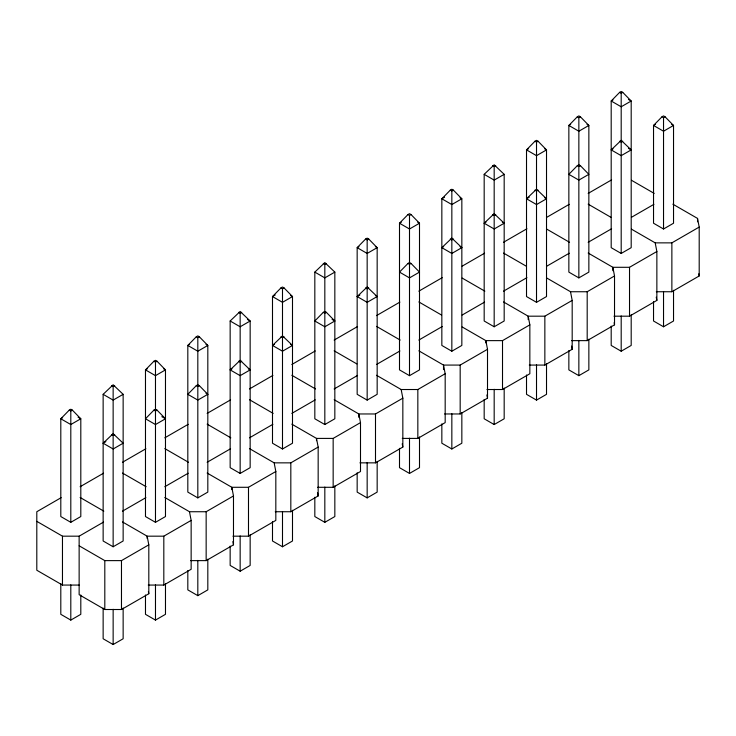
<?xml version="1.0" encoding="UTF-8"?>
<svg xmlns="http://www.w3.org/2000/svg" width="736" height="736" viewBox="0 0 736 736"><rect width="100%" height="100%" fill="white"/><g stroke="black" fill="none" stroke-linecap="round" stroke-linejoin="round"><path stroke-width="1.1" d="M69.267 410.108L60.803 418.775L60.803 516.543L70.803 522.321L80.804 516.543L80.804 418.775L72.34 410.108L70.803 409.225L69.267 410.108L70.803 410.992L72.34 410.108M103.141 394.33L113.142 384.781L123.142 394.33L123.142 540.988L113.142 546.765L103.141 540.988L103.141 394.33L113.142 400.099L123.142 394.33M153.944 361.22L145.48 369.886L145.48 516.543L155.48 522.321L165.48 516.543L165.48 369.886L157.016 361.22L155.48 360.336L153.944 361.22L155.48 362.112L157.016 361.22M196.282 336.784L187.818 345.442L187.818 492.099L197.818 497.876L207.819 492.099L207.819 345.442L199.346 336.784L197.818 335.892L196.282 336.784L197.818 337.668L199.346 336.784M103.141 443.219L113.142 433.67L123.142 443.219L113.142 448.988L103.141 443.219L105.864 441.637M230.156 320.997L240.157 311.448L250.157 320.997L250.157 467.664L240.157 473.432L230.156 467.664L230.156 320.997L240.157 326.775L250.157 320.997L247.425 319.424M153.944 410.108L145.48 418.775L155.48 424.543L165.48 418.775L157.016 410.108L155.48 409.225L153.944 410.108L155.48 410.992L157.016 410.108M280.959 287.896L272.495 296.553L272.495 443.219L282.495 448.988L292.496 443.219L292.496 296.553L284.022 287.896L282.495 287.012L280.959 287.896L282.495 288.779L284.022 287.896M196.282 385.664L187.818 394.33L197.818 400.099L207.819 394.33L199.346 385.664L197.818 384.781L196.282 385.664L197.818 386.556L199.346 385.664M314.824 272.108L324.824 262.568L334.834 272.108L334.834 418.775L324.824 424.543L314.824 418.775L314.824 272.108L324.824 277.886L334.834 272.108M230.156 369.886L240.157 360.336L250.157 369.886L240.157 375.654L230.156 369.886L231.969 368.837M365.636 239.007L357.162 247.664L357.162 394.33L367.163 400.108L377.163 394.33L377.163 247.664L368.699 239.007L367.163 238.124L365.636 239.007L367.163 239.89L368.699 239.007M272.495 345.442L282.495 335.892L292.496 345.442L282.495 351.219L272.495 345.442L274.307 344.393M407.974 214.562L399.501 223.229L399.501 369.886L409.501 375.664L419.502 369.886L419.502 223.229L411.038 214.562L409.501 213.679L407.974 214.562L409.501 215.446L411.038 214.562M323.297 312.34L314.824 320.997L324.824 326.775L334.834 320.997L326.361 312.34L324.824 311.448L323.297 312.34L324.824 313.223L326.361 312.34M450.312 190.118L441.839 198.784L441.839 345.442L451.84 351.219L461.84 345.442L461.84 198.784L453.376 190.118L451.84 189.235L450.312 190.118L451.84 191.001L453.376 190.118M357.162 296.553L367.163 287.012L377.163 296.553L367.163 302.33L357.162 296.553L359.895 294.98M484.178 174.34L494.178 164.79L504.178 174.34L504.178 320.997L494.178 326.775L484.178 320.997L484.178 174.34L494.178 180.108L504.178 174.34M407.974 263.451L399.501 272.108L409.501 277.886L419.502 272.108L411.038 263.451L409.501 262.568L407.974 263.451L409.501 264.334L411.038 263.451M534.98 141.229L526.516 149.896L526.516 296.553L536.516 302.33L546.517 296.553L546.517 149.896L538.053 141.229L536.516 140.346L534.98 141.229L536.516 142.122L538.053 141.229M441.839 247.664L451.84 238.124L461.84 247.664L451.84 253.442L441.839 247.664L443.661 246.615M577.318 116.794L568.854 125.451L568.854 272.108L578.855 277.886L588.855 272.108L588.855 125.451L580.391 116.794L578.855 115.902L577.318 116.794L578.855 117.677L580.391 116.794M484.178 223.229L494.178 213.679L504.178 223.229L494.178 228.997L484.178 223.229L485.999 222.171M619.657 92.35L611.193 101.007L611.193 247.673L621.193 253.442L631.194 247.673L631.194 101.007L622.73 92.35L621.193 91.457L619.657 92.35L621.193 93.233L622.73 92.35M526.516 198.784L536.516 189.235L546.517 198.784L536.516 204.553L526.516 198.784L529.239 197.202M577.318 165.674L568.854 174.34L578.855 180.108L588.855 174.34L580.391 165.674L578.855 164.79L577.318 165.674L578.855 166.566L580.391 165.674M611.193 149.896L621.193 140.346L631.194 149.896L621.193 155.664L611.193 149.896L613.005 148.847M661.995 116.794L653.531 125.451L653.531 223.229L663.532 228.997L673.532 223.229L673.532 125.451L665.059 116.794L663.532 115.902L661.995 116.794L663.532 117.677L665.059 116.794M111.605 385.664L113.142 386.556L114.678 385.664M238.62 312.34L240.157 313.223L241.684 312.34M323.297 263.451L324.824 264.334L326.361 263.451M492.642 165.674L494.178 166.566L495.714 165.674M62.624 417.726L60.803 418.775L70.803 424.543L80.804 418.775L78.08 417.192M147.292 368.837L145.48 369.886L155.48 375.654L165.48 369.886L163.659 368.837M189.63 344.393L187.818 345.442L197.818 351.219L207.819 345.442L205.997 344.393M275.218 294.98L272.495 296.553L282.495 302.33L292.496 296.553L290.674 295.504M358.984 246.615L357.162 247.664L367.163 253.442L377.163 247.664L375.351 246.615M401.322 222.171L399.501 223.229L409.501 228.997L419.502 223.229L417.689 222.171M444.572 197.202L441.839 198.784L451.84 204.553L461.84 198.784L460.028 197.736M528.338 148.847L526.516 149.896L536.516 155.664L546.517 149.896L544.695 148.847M570.676 124.402L568.854 125.451L578.855 131.229L588.855 125.451L587.034 124.402M613.005 99.958L611.193 101.007L621.193 106.784L631.194 101.007L628.461 99.434M111.605 434.553L113.142 435.436L114.678 434.553M238.62 361.22L240.157 362.112L241.684 361.22M280.959 336.784L282.495 337.668L284.022 336.784M365.636 287.896L367.163 288.779L368.699 287.896M450.312 239.007L451.84 239.89L453.376 239.007M492.642 214.562L494.178 215.446L495.714 214.562M534.98 190.118L536.516 191.001L538.053 190.118M619.657 141.229L621.193 142.122L622.73 141.229M655.344 124.402L653.531 125.451L663.532 131.229L673.532 125.451L671.71 124.402M61.208 497.646L36.8 511.732L36.8 570.244L62.468 585.065L79.138 585.065M80.114 486.726L103.546 473.202M122.452 462.282L145.884 448.758M164.79 437.837L188.223 424.313M207.129 413.402L230.561 399.869M249.467 388.958L272.9 375.424M291.806 364.513L315.229 350.98M334.144 340.069L357.567 326.536M376.473 315.624L399.906 302.1M418.812 291.18L442.244 277.656M462.125 266.174L484.582 253.212M503.488 242.291L526.921 228.767M546.802 217.286L569.259 204.323M588.165 193.412L611.598 179.878M36.8 521.355L62.468 536.176L79.138 536.176L103.546 522.091M122.452 511.17L145.884 497.646M164.79 486.726L188.223 473.202M207.129 462.282L230.561 448.758M249.467 437.837L272.9 424.313M291.806 413.402L315.229 399.869M334.144 388.958L357.567 375.424M376.473 364.513L399.906 350.98M418.812 340.069L442.244 326.536M462.125 315.063L484.582 302.1M503.488 291.18L526.921 277.656M546.802 266.174L569.259 253.212M588.165 242.291L611.598 228.767M631.479 217.286L653.936 204.323M79.138 545.799L104.806 560.62L121.477 560.62L148.81 544.842L147.145 536.176L122.461 521.925M147.145 538.448L147.145 536.176L163.815 536.176L191.148 520.398L189.483 511.732L164.8 497.481M189.483 511.732L206.154 511.732L233.487 495.954L231.822 487.287L207.138 473.046M231.822 489.569L231.822 487.287L248.492 487.287L275.825 471.509L274.16 462.852L249.476 448.601M274.16 462.852L290.821 462.852L318.164 447.065L316.498 438.408L291.815 424.157M316.498 440.68L316.498 438.408L333.16 438.408L360.502 422.62L358.837 413.963L334.153 399.712M358.837 417.376L358.837 413.963L375.498 413.963L402.84 398.176L401.166 389.519L376.492 375.268M401.166 389.519L417.836 389.519L445.179 373.732L443.504 365.074L418.83 350.824M443.504 369.619L443.504 365.074L460.175 365.074L487.508 349.296L485.843 340.63L462.153 326.95M485.843 342.902L485.843 340.63L502.513 340.63L529.846 324.852L528.181 316.186L503.498 301.935M528.181 319.599L528.181 316.186L544.852 316.186L572.185 300.408L570.52 291.741L546.83 278.061M570.52 291.741L587.19 291.741L614.523 275.963L612.858 267.297L588.174 253.055M612.858 270.71L612.858 267.297L629.528 267.297L656.862 251.519L655.196 242.862L631.497 229.181M655.196 242.862L671.867 242.862L699.2 227.074L697.535 218.417L672.851 204.166M60.803 583.62L60.803 614.321L70.803 620.098L80.804 614.321L80.804 594.992M79.138 536.176L79.138 594.688L104.806 609.509L121.477 609.509L148.81 593.731L148.81 544.842M148.258 585.065L163.815 585.065L191.148 569.287L191.148 520.398M190.596 560.62L206.154 560.62L233.487 544.842L233.487 495.954M232.935 536.176L248.492 536.176L275.825 520.398L275.825 471.509M275.264 511.732L290.821 511.732L318.164 495.954L318.164 447.065M317.602 487.296L333.16 487.296L360.502 471.509L360.502 422.62M359.941 462.852L375.498 462.852L402.84 447.065L402.84 398.176M402.279 438.408L417.836 438.408L445.179 422.62L445.179 373.732M444.618 413.963L460.175 413.963L487.508 398.176L487.508 349.296M486.956 389.519L502.513 389.519L529.846 373.741L529.846 324.852M529.294 365.074L544.852 365.074L572.185 349.296L572.185 300.408M571.633 340.63L587.19 340.63L614.523 324.852L614.523 275.963M613.971 316.186L629.528 316.186L656.862 300.408L656.862 251.519M656.31 291.741L671.867 291.741L699.2 275.963L699.2 227.074M103.141 608.065L103.141 638.765L113.142 644.543L123.142 638.765L123.142 608.065M145.48 594.992L145.48 614.321L155.48 620.098L165.48 614.321L165.48 583.62M187.818 570.547L187.818 589.876L197.818 595.654L207.819 589.876L207.819 559.185M230.156 546.103L230.156 565.432L240.157 571.21L250.157 565.432L250.157 534.741M272.495 521.668L272.495 540.988L282.495 546.765L292.496 540.988L292.496 510.296M314.824 497.223L314.824 516.552L324.824 522.321L334.834 516.552L334.834 485.852M357.162 472.779L357.162 492.108L367.163 497.876L377.163 492.108L377.163 461.408M399.501 448.334L399.501 467.664L409.501 473.432L419.502 467.664L419.502 436.963M441.839 423.89L441.839 443.219L451.84 448.988L461.84 443.219L461.84 412.519M484.178 399.446L484.178 418.775L494.178 424.552L504.178 418.775L504.178 388.074M526.516 375.001L526.516 394.33L536.516 400.108L546.517 394.33L546.517 363.63M568.854 350.557L568.854 369.886L578.855 375.664L588.855 369.886L588.855 339.195M611.193 326.112L611.193 345.442L621.193 351.219L631.194 345.442L631.194 314.75M653.531 301.677L653.531 320.997L663.532 326.775L673.532 320.997L673.532 290.306M628.461 148.322L631.194 149.896M631.497 180.292L654.212 193.402M588.174 204.166L610.88 217.276M544.695 197.736L546.517 198.784M546.83 229.181L569.535 242.291M502.366 222.171L504.178 223.229M503.498 253.055L526.212 266.165M460.028 246.615L461.84 247.664M462.153 278.061L484.858 291.171M418.83 301.935L441.536 315.045M375.351 295.504L377.163 296.553M376.492 326.379L400.182 340.06M332.102 319.424L334.834 320.997M334.153 350.824L356.859 363.934M290.674 344.393L292.496 345.442M291.815 375.268L315.505 388.948M248.336 368.837L250.157 369.886M249.476 399.712L273.166 413.393M205.997 393.282L207.819 394.33M207.138 424.157L230.828 437.837M161.846 416.668L165.48 418.775M164.8 448.601L188.499 462.282M122.461 473.046L146.16 486.726M80.123 497.481L103.822 511.161M698.786 273.801L699.2 275.963M656.236 297.16L656.862 300.408M614.109 322.681L614.523 324.852M571.559 346.049L572.185 349.296M486.882 394.928L487.508 398.176M402.215 443.817L402.84 447.065M317.538 492.706L318.164 495.954M232.861 541.595L233.487 544.842M148.396 591.56L148.81 593.731M697.535 218.417L697.535 221.821M671.867 242.862L671.867 291.741M663.532 117.677L663.532 228.997M663.532 291.53L663.532 326.775M629.528 267.297L629.528 316.186M621.193 93.233L621.193 140.889M621.193 142.122L621.193 253.442M621.193 315.974L621.193 351.219M587.19 291.741L587.19 340.63M578.855 117.677L578.855 165.333M578.855 166.566L578.855 277.886M578.855 340.418L578.855 375.664M544.852 316.186L544.852 365.074M536.516 142.122L536.516 189.778M536.516 191.001L536.516 302.33M536.516 364.863L536.516 400.108M502.513 340.63L502.513 389.519M494.178 166.566L494.178 214.222M494.178 215.446L494.178 326.775M494.178 389.307L494.178 424.552M460.175 365.074L460.175 413.963M451.84 191.001L451.84 238.666M451.84 239.89L451.84 351.219M451.84 413.752L451.84 448.988M417.836 389.519L417.836 438.408M409.501 215.446L409.501 263.102M409.501 264.334L409.501 375.664M409.501 438.187L409.501 473.432M375.498 413.963L375.498 462.852M367.163 239.89L367.163 287.546M367.163 288.779L367.163 400.108M367.163 462.631L367.163 497.876M333.16 438.408L333.16 487.296M324.824 264.334L324.824 311.99M324.824 313.223L324.824 424.543M324.824 487.076L324.824 522.321M290.821 462.852L290.821 511.732M282.495 288.779L282.495 336.435M282.495 337.668L282.495 448.988M282.495 511.52L282.495 546.765M248.492 487.287L248.492 536.176M240.157 313.223L240.157 360.879M240.157 362.112L240.157 473.432M240.157 535.964L240.157 571.21M206.154 511.732L206.154 560.62M197.818 337.668L197.818 385.324M197.818 386.556L197.818 497.876M197.818 560.409L197.818 595.654M163.815 536.176L163.815 585.065M155.48 362.112L155.48 409.768M155.48 410.992L155.48 522.321M155.48 584.853L155.48 620.098M121.477 560.62L121.477 609.509M113.142 386.556L113.142 434.212M113.142 435.436L113.142 546.765M113.142 609.298L113.142 644.543M104.806 560.62L104.806 609.509M70.803 410.992L70.803 522.321M70.803 584.853L70.803 620.098M62.468 536.176L62.468 585.065"/></g></svg>
